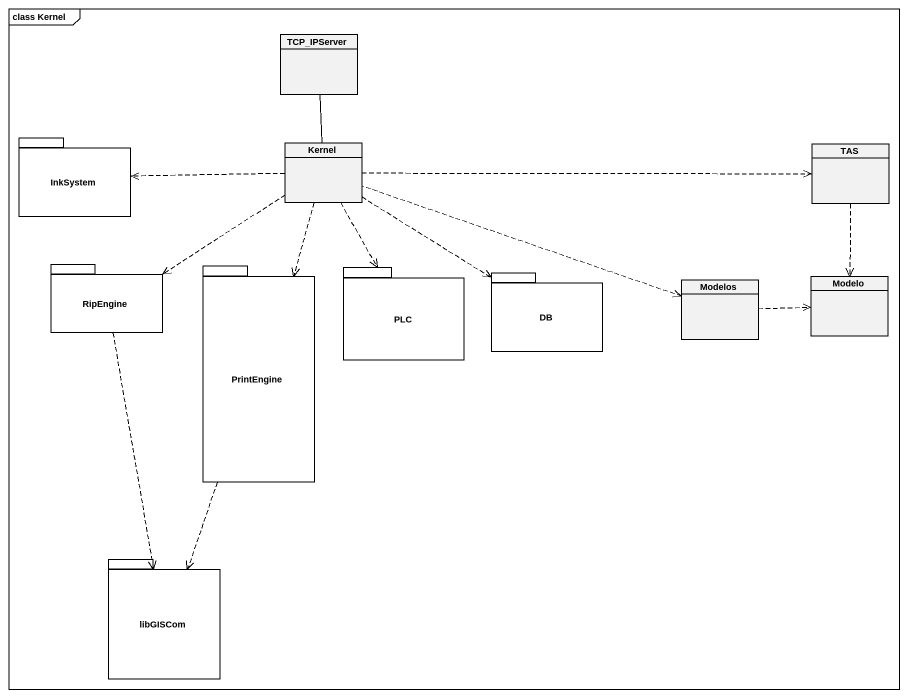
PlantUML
@startuml
mainframe class Kernel
hide circle
hide empty members
class TCP_IPServer
package InkSystem {
}
class Kernel
class TAS
package RipEngine {
}
package PrintEngine {
}
package PLC {
}
package DB {
}
class Modelos
class Modelo
package libGISCom {
}
Kernel -up- TCP_IPServer
Kernel .left.> InkSystem
Kernel .right.> TAS
Kernel .left.> RipEngine
Kernel ..> PrintEngine
Kernel ..> PLC
Kernel ..> DB
TAS ..> Modelo
RipEngine ..> libGISCom
PrintEngine ..> libGISCom
Modelos <.left. Kernel
Modelos .right.> Modelo
@enduml
